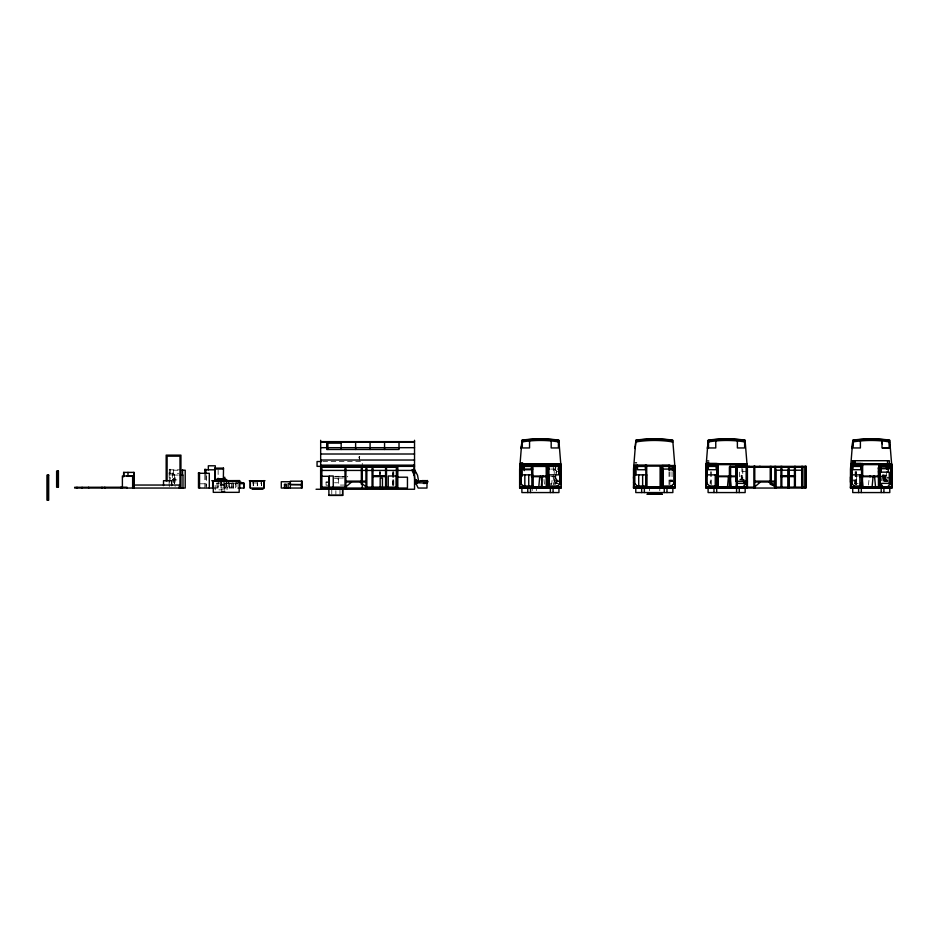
<?xml version="1.0" encoding="UTF-8"?>
<svg xmlns="http://www.w3.org/2000/svg" width="939" height="939" viewBox="0 0 939 939"><rect width="100%" height="100%" fill="white"/><g stroke="black" fill="none" stroke-linecap="round" stroke-linejoin="round"><path stroke-width="0.7" stroke-dasharray="4.7 3.52" d="M359.144 458.091L359.238 456.718L359.261 458.091L359.238 456.718L362.56 457.211M379.379 471.413L379.379 474.359L379.379 471.589M380.283 471.413L380.283 474.359L380.283 471.589M392.819 485.721L392.819 471.413M393.723 485.721L393.723 471.519M359.32 460.345L359.567 456.765M551.604 485.04L552.402 476.672M554.092 485.04L554.89 476.672M740.836 479.465L741.704 476.073L738.958 476.073M868.493 485.04L869.021 479.465M881.545 480.862L881.932 476.672M885.324 480.862L885.723 476.672M885.829 479.676C886.24 473.127 881.334 482.024 885.9 479.547M555.829 472.974L556.733 471.472L560.829 471.472M219.926 482.493L221.581 482.435M322.887 461.53L362.254 461.53L362.254 466.354M550.606 469.077L556.451 469.077M169.278 469.817L181.215 469.817M177.917 470.216L172.4 470.216L172.4 478.444M555.665 470.345L555.7 465.826M747.045 471.472L742.937 471.472L742.033 472.974L742.033 479.993M169.137 473.291L178.926 473.291M169.513 474.911L175.124 474.911L175.124 486.425M173.609 475.052L178.973 475.052M882.085 476.014L888.54 476.014M880.841 476.073L886.334 476.073L886.334 476.672L881.545 476.672M334.941 476.296L342.078 476.296M344.707 476.554L338.58 476.554L338.58 485.064L344.707 485.064M550.7 476.672L555.489 476.672M857.53 476.672L858.129 476.672M334.237 476.906L345.752 476.906M347.184 476.906L347.794 476.296M886.651 477.294L890.207 477.294M338.58 478.057L344.707 478.057M886.651 478.139L890.207 478.139M334.46 478.397L338.017 478.397L338.017 482.787L334.46 482.787M175.124 479.007L172.858 479.007L172.858 482.716M739.744 479.383L743.946 479.383M172.224 479.911L178.833 479.911M553.306 479.993L558.623 479.993M669.906 479.993L672.524 479.993M744.545 479.993L739.509 479.993L739.509 469.148M851.755 479.993L855.664 479.993M882.683 479.993L883.587 479.993M888.024 479.993L883.916 479.993L883.916 480.897L888.024 480.897M558.623 480.897L556.017 480.897L556.017 479.993M669.906 480.897L672.524 480.897M851.755 480.897L855.664 480.897M882.683 480.897L883.587 480.897M558.271 481.038L555.712 481.038L555.712 484.77M884.374 481.155L888.4 481.097M883.716 481.155L887.238 481.155M561.205 481.566L556.874 481.566L556.874 486.848M675.106 481.566L670.763 481.566L670.763 486.848M327.864 481.895L326.068 481.895L326.068 485.698L327.864 485.698M326.068 482.282L327.864 482.282M239.738 483.069L227.414 483.069L227.414 488.045M252.11 482.916L261.641 483.069L261.641 485.557M237.626 483.186L215.148 483.186L215.148 489.853L227.027 489.853L227.027 483.186M559.679 483.362L550.759 483.362L550.759 485.146M854.302 483.362L858.117 483.362M199.561 483.796L206.533 483.796L206.603 488.045M227.414 483.655L235.677 483.655M224.797 484.489L217.965 484.489L217.965 488.045M326.068 485.193L327.864 485.193M224.75 485.709L218.623 485.709L218.623 482.869M212.672 488.045L239.738 488.045M543.998 479.465L544.526 485.04M886.85 479.993L886.85 480.897M886.651 471.308L886.51 481.742M885.641 474.829L885.641 477.575M884.139 474.571L884.139 479.993M883.587 474.606L883.587 481.742M882.683 474.606L882.683 481.742M882.543 476.073L882.543 476.672M856.016 471.754L856.016 484.594M855.664 471.754L855.664 484.594M855.112 471.754L855.112 483.162M854.807 481.566L854.807 484.207M742.784 468.901L742.784 480.31M741.916 466.953L741.88 480.31M711.386 471.754L711.386 484.594M710.483 471.754L710.483 483.162M710.177 481.566L710.177 484.207M672.042 472.024L672.042 481.824M669.906 471.812L669.906 484.594M669.002 471.812L669.002 484.594M659.788 488.28L659.788 490.78M649.542 488.28L649.542 490.78M556.991 481.038L556.991 483.526M556.569 470.333L556.569 483.174M555.829 474.383L555.829 479.993M555.665 465.826L555.665 484.594M554.21 468.972L554.21 484.594M553.306 466.131L553.306 484.594M536.31 486.918L536.31 490.663M532.202 486.918L532.202 490.663M393.723 471.413L393.723 486.602M392.819 471.589L392.819 488.045M359.238 456.718L359.238 458.091M339.988 489.454L339.988 494.43M335.88 490.698L335.88 494.43M331.784 489.454L331.784 494.43M261.382 482.106L261.382 485.839M257.532 483.069L257.532 485.557M257.274 482.106L257.274 485.839M253.436 483.069L253.436 485.557M253.166 482.106L253.166 485.839M236.933 482.165L236.933 487.141L224.621 487.141L224.621 482.165M235.677 483.186L235.677 488.045L235.63 483.069M233.494 483.186L233.494 488.045M232.837 482.165L232.837 487.141M231.534 483.069L231.546 488.045M229.362 483.186L229.362 488.045M228.729 482.165L228.729 487.141M226.733 479.536L226.733 488.045M226.522 481.93L226.522 488.045M226.416 481.191L226.416 488.045M225.219 483.186L225.219 489.853M224.75 479.536L224.75 490.51M223.94 484.489L223.94 488.045M223.247 481.907L223.247 484.278L219.926 484.278L219.926 481.907M221.733 481.038L221.733 490.534M221.088 483.186L221.088 488.045M218.13 469.817L218.13 476.836M218.13 482.446L218.13 488.045M216.956 483.186L216.956 489.853M206.439 475.815L206.439 485.522M205.852 475.017L205.852 486.602M204.843 475.017L204.843 488.045M174.631 474.453L174.631 483.972M174.372 479.007L174.372 486.425M173.527 470.216L173.609 482.716M170.299 469.218L170.299 479.36M169.278 469.218L169.278 486.648M169.137 472.681L169.137 486.648M883.916 477.611L883.916 479.935L886.24 479.935L886.24 477.611L883.916 477.611M856.614 484.594L856.614 471.754L856.568 484.594"/><path stroke-width="1.41" d="M320.668 466.354L320.668 488.045L407.456 488.045L407.456 477.2L397.843 477.2M321.572 487.141L321.572 467.258M345 467.258L345 488.045M345.904 467.258L345.904 487.141L320.668 487.141M361.351 484.301L361.351 467.258M362.254 488.045L362.254 466.354L362.254 467.258M365.94 467.258L365.94 487.141L397.279 487.141L397.279 467.258L320.668 467.258M366.844 467.258L366.844 488.045M372.055 487.141L372.055 467.258M372.959 487.141L372.959 467.258M385.577 487.141L385.577 467.258M386.481 487.141L386.481 467.258M396.375 467.258L396.375 487.141L396.375 476.003L388.241 476.003L388.241 487.141M520.006 484.618L520.006 465.533L560.829 465.533M520.91 466.437L520.91 484.618L520.91 465.533M548.916 486.015L548.916 465.533L548.916 466.437M559.926 466.437L559.926 484.618L559.926 465.533M560.829 477.622L560.829 464.629L520.006 464.629M633.907 465.533L633.907 466.437L646.725 466.437L646.725 465.533L633.907 465.533L633.907 486.918M673.826 466.437L673.826 465.533L673.826 483.996M674.73 465.533L674.73 486.918L674.73 465.533L661.913 465.533L661.913 486.918L661.913 486.015L672.453 486.015M706.222 486.015L706.222 463.725L747.045 463.725L747.045 486.918L747.045 463.725M707.126 484.618L707.126 465.533M716.938 466.437L716.938 465.533M716.938 464.629L716.938 463.725L716.938 486.918M717.243 486.32L717.243 463.725L717.243 486.918M717.842 463.725L717.842 486.918L717.842 463.42M730.448 487.141L730.448 467.258M753.876 466.354L753.876 488.045M770.215 484.301L770.215 466.354M771.119 484.301L771.119 467.258M774.816 487.141L774.816 466.354M780.931 487.141L780.931 466.354M781.835 487.141L781.835 466.354M788.255 467.258L788.255 488.045L788.255 470.216L775.72 470.216L775.72 488.045L775.72 466.354M789.159 467.258L789.159 488.045L789.159 470.216L801.695 470.216L801.695 488.045L801.695 466.354M794.453 487.141L794.453 466.354M795.356 487.141L795.356 466.354M802.599 487.141L802.599 467.258M805.251 487.141L805.251 466.354L805.251 488.045M729.544 488.045L729.544 466.354L806.155 466.354L806.155 487.141L774.534 487.141M850.851 486.015L850.851 463.725L891.674 463.725L891.674 486.918L891.674 464.629L850.851 464.629M851.755 465.533L851.755 484.618L851.779 465.228L862.471 465.228M861.568 486.015L861.568 474.606M862.471 476.038L862.471 463.725M878.857 464.629L878.857 486.918L878.857 463.725M879.761 464.629L879.761 486.918L879.761 463.725M890.771 464.629L890.771 463.725L890.771 484.618M223.529 479.277L214.902 479.277L214.937 468.127L223.529 468.127L223.341 479.277M223.365 468.127L223.341 469.031L214.902 469.031M521.438 446.471L519.631 469.218L519.631 488.045L561.205 488.045L561.205 469.218L558.846 440.145A132.552 132.552 0 0 0 521.99 440.145L521.262 448.549L521.838 441.952L524.889 440.814M635.327 446.471L633.52 469.218L633.52 488.045L675.106 488.045L675.106 469.218L672.747 440.145A132.552 132.552 0 0 0 635.891 440.145L635.163 448.549L635.726 441.952L638.778 440.814M747.421 488.045L747.421 469.218L745.061 440.145A132.552 132.552 0 0 0 708.206 440.145L707.478 448.549L708.041 441.952L711.093 440.814M852.272 446.471L850.464 469.218L850.464 488.045L892.05 488.045L892.05 469.218L889.691 440.145A132.552 132.552 0 0 0 852.835 440.145L852.107 448.549L852.671 441.952L855.722 440.814M707.642 446.471L705.835 469.218L705.835 488.045L806.155 488.045L806.155 466.354M538.693 487.822L539.737 476.672M541.181 487.822L542.096 478.068M727.385 487.822L728.441 476.672M872.014 487.822L873.07 476.672M416.893 481.66L416.493 480.099L415.508 480.463M416.728 483.597C413.383 481.719 415.883 473.127 412.057 469.911M415.601 483.655L418.325 481.249M415.707 480.087L416.458 480.134M561.205 476.906L560.759 481.719L559.703 483.526M674.66 477.81L675.106 476.906M746.975 477.81L747.421 476.906M891.592 477.81L892.05 476.906M745.918 483.526L747.421 481.719M890.548 483.526L891.862 481.648M221.733 481.038L222.637 479.536L226.733 479.536M416.059 482.2L415.108 480.58M427.973 481.73L426.635 483.209L424.51 483.479M417.35 482.787L418.594 481.144L417.515 475.169L414.522 469.641L413.066 469.5L412.104 470.451L414.404 475.662M423.43 483.468L426.435 483.057L427.503 480.475M413.993 464.981L414.158 468.455M555.489 488.045L561.205 482.329M669.378 488.045L675.106 482.329M741.693 488.045L747.421 482.329M886.322 488.045L892.05 482.329M416.071 482.353L416.834 482.071M351.562 482.024L345.904 486.848L345.904 488.045M760.426 482.024L754.78 486.848L754.78 488.045M519.819 475.087L520.006 475.474M850.652 475.087L850.851 475.474M427.538 481.824L427.151 480.651L422.304 480.615A55.495 53.23 11.8 0 0 415.484 482.529L422.257 480.932L426.975 480.862M890.008 447.046L889.879 446.682M882.59 448.114L889.796 447.539L889.339 441.776M320.668 441.647L414.533 441.647M320.668 442.246L413.477 442.246M341.162 443.149L327.899 443.149L327.899 449.488M320.668 447.68L414.533 447.68M320.668 454.007L414.533 454.007M320.668 460.028L414.533 460.028M707.63 460.967L708.792 460.967M852.26 460.967L853.422 460.967M321.431 461.53L317.053 461.53L317.053 466.354L414.533 466.354M521.415 462.774L522.589 462.774M635.374 462.81L636.536 462.81M707.63 462.774L708.792 462.774M852.26 462.774L853.422 462.774M707.63 463.385L716.668 463.42M707.771 464.289L708.652 464.289M852.401 464.289L853.281 464.289M706.222 464.324L706.821 463.725M717.243 464.324L717.842 464.324M736.235 464.324L747.045 464.324M706.222 464.629L747.045 464.629M320.668 465.145L414.533 465.145M521.415 465.192L522.589 465.192M523.105 465.228L531.92 465.228M717.842 465.228L707.149 465.228L707.126 476.226M888.059 465.228L891.827 465.145M706.222 465.533L717.842 465.533M736.235 465.533L747.045 465.533M850.851 465.533L862.471 465.533M878.857 465.533L891.674 465.533M520.006 466.131L520.91 466.131M521.568 466.096L522.436 466.096M531.92 466.131L532.824 466.131M633.907 466.131L634.811 466.131M635.515 466.131L636.384 466.131M646.678 466.131L669.906 466.131M707.771 466.096L708.652 466.096M852.401 466.096L853.281 466.096M520.006 466.437L560.829 466.437M661.913 466.437L674.73 466.437M706.222 466.437L717.842 466.437M850.851 466.437L862.471 466.437M878.857 466.437L891.674 466.437M735.93 466.507L736.951 466.507M560.829 467.082L558.576 467.082L558.576 470.005M878.857 467.188L879.761 467.188M889.421 467.082L891.674 467.082M806.155 467.258L729.544 467.258L729.544 487.141L754.78 487.141L754.78 466.354L754.78 467.258M878.376 468.092L879.761 468.092M890.313 468.092L881.263 468.127L881.263 472.153M878.458 468.69L891.745 468.69M521.474 469.077L532.824 469.077M548.012 469.077L549.139 469.077M557.907 469.077L560.829 469.148M661.913 469.077L674.73 469.077M204.843 469.817L215.407 469.817M182.295 470.216L185.218 470.216L185.218 488.045L74.674 488.045L74.674 487.294L127 487.224L127 488.045M320.668 470.427L414.533 470.427M878.857 470.65L879.761 470.65M878.458 471.554L879.761 471.554M878.458 472.153L889.268 472.153L889.268 484.231M706.222 472.81L707.126 472.81M850.851 472.81L851.755 472.81M198.493 473.291L209.303 473.291L209.303 488.045M716.938 473.221L717.842 473.221M706.222 473.42L706.821 473.42M706.222 473.714L707.126 473.714M717.243 473.819L717.842 473.819M850.851 473.714L851.755 473.714M716.938 474.125L717.842 474.125M520.91 474.864L532.659 474.864L532.659 486.015M548.012 474.864L558.705 474.864L558.705 465.228L548.012 465.228L548.012 486.015L558.552 486.015M633.907 474.864L633.907 475.474M634.811 474.864L646.725 474.864M707.126 474.864L717.842 474.864M851.755 474.864L862.471 474.864M878.857 474.864L879.761 474.864M891.674 474.864L891.674 475.474M180.311 475.052L182.988 475.052L182.988 488.045M560.829 475.474L561.029 475.087M747.045 475.474L747.233 475.087M548.012 475.768L548.916 475.768M716.938 475.768L717.842 475.768M861.568 475.768L862.471 475.768M878.857 475.768L879.761 475.768M531.85 476.073L548.881 476.073M736.211 476.073L729.345 476.073L729.345 476.672L736.915 476.672M860.277 476.073L879.467 476.073M321.572 476.296L329.108 476.296L329.108 487.141M133.866 476.449L126.753 476.003M531.38 476.672L540.348 476.672L540.348 476.073M548.212 476.672L540.641 476.672L540.641 476.073M859.525 476.672L878.763 476.672M320.668 476.906L321.279 476.906L321.279 488.045M218.623 478.702L224.75 478.702M211.768 480.709L239.785 480.592L239.785 481.191L212.672 481.191M249.316 480.709L264.986 480.709M250.337 481.191L263.965 481.191M560.829 481.273L561.135 481.871M633.907 481.273L633.602 481.883M747.045 481.273L747.35 481.871M850.851 481.273L850.546 481.883M891.674 481.273L891.98 481.871M633.848 481.66L633.52 476.906M743.078 481.566L747.421 481.566M290.574 481.719L281.289 481.719L281.289 488.045L301.607 488.045L301.607 483.069M850.464 481.719L850.464 476.906M238.306 482.165L241.041 482.165M239.727 483.069L243.835 483.069L243.835 488.045M239.797 483.186L243.929 483.186L243.929 488.045L238.999 488.045M745.883 483.362L736.962 483.362L736.962 486.918M890.512 483.362L881.592 483.362L881.592 486.918M243.929 483.655L239.797 483.655L239.797 488.045M290.491 483.655L288.12 483.655L288.12 488.045M284.494 484.63L286.289 484.63M771.119 484.77L774.816 484.77L774.816 483.867L771.119 483.867L771.119 466.354M134.066 485.04L179.255 485.04L179.255 488.045M522.213 486.015L532.824 486.015L532.824 486.918L532.824 464.629M637.558 486.015L646.56 486.015L646.56 474.864M709.837 486.015L717.842 486.015M736.235 486.015L737.138 486.015M854.467 486.015L862.471 486.015M878.857 486.015L882.507 486.015M706.821 486.32L706.222 486.918L706.222 463.725M714.638 486.32L717.842 486.32M646.255 486.766L663.134 486.766M519.631 486.918L561.205 486.918M633.52 486.918L675.106 486.918M705.835 486.918L747.421 486.918M850.464 486.918L892.05 486.918M519.631 487.224L561.205 487.224M633.52 487.224L675.106 487.224M705.835 487.224L747.421 487.224M850.464 487.224L892.05 487.224M284.494 487.541L286.289 487.541M327.922 488.045L343.592 488.045M519.631 487.822L561.205 487.822M633.52 487.822L675.106 487.822M705.835 487.822L747.421 487.822M850.464 487.822L892.05 487.822M214.045 488.045L198.493 488.045L198.493 472.681M328.943 488.538L342.571 488.538M252.11 489.254L262.967 489.254M316.044 489.254L414.533 489.254L414.533 440.297M221.733 491.883L224.75 491.883M647.159 494.231L662.23 494.231M328.943 495.334L342.571 495.334M328.826 495.393L342.688 495.393L342.688 487.94M417.198 481.425L416.4 480.298M886.792 440.814L889.843 441.952A115.415 115.415 0 0 0 852.671 441.952M742.162 440.814L745.214 441.952A115.415 115.415 0 0 0 708.041 441.952M669.847 440.814L672.899 441.952A115.415 115.415 0 0 0 635.726 441.952M555.958 440.814L559.01 441.952A115.415 115.415 0 0 0 521.838 441.952M416.036 482.857L415.484 482.529L415.895 483.585L415.695 482.669M769.158 482.024L774.816 486.848L774.816 488.045M360.294 482.024L365.94 486.848L365.94 488.045M850.464 482.329L856.192 488.045M705.835 482.329L711.562 488.045M633.52 482.329L639.248 488.045M519.631 482.329L525.359 488.045M705.835 476.906L706.292 477.81M519.631 476.906L520.077 477.81M414.158 469.254L415.484 472.763M874.573 476.672L875.629 487.822M861.92 476.672L862.976 487.822M729.943 476.672L731 487.822M717.29 476.672L718.347 487.822M541.251 476.672L542.308 487.822M882.014 440.896L882.249 443.783M889.785 463.725L889.785 464.629M889.785 487.822L889.785 492.564L852.729 492.564L852.729 487.822M889.245 440.72L889.245 447.95L882.014 447.95L882.014 440.72M889.339 463.725L889.339 460.709L853.175 460.709L853.175 463.725M888.235 468.127L888.235 472.153M888.059 468.69L888.059 464.054L881.099 464.054L881.099 468.69M887.531 460.709L887.531 463.725M887.414 463.725L887.414 468.901M886.51 463.725L886.545 469.218M883.916 463.725L883.916 464.629M883.916 488.045L883.916 492.564M883.012 463.725L883.012 464.629M881.205 488.045L881.205 492.564M880.805 464.429L880.805 468.69M879.467 468.092L879.467 486.918M878.376 467.481L878.458 486.918M873.974 476.073L873.974 476.672M873.669 476.073L873.669 476.672M870.183 476.073L870.183 476.672M869.878 476.073L869.878 476.672M862.471 463.42L862.471 486.918M861.568 465.533L861.568 486.918M861.298 463.385L852.178 463.42M861.321 476.073L861.321 476.672M861.321 488.045L861.321 492.564M860.805 465.192L860.805 469.711L852.976 469.711L852.976 465.192M860.676 483.362L860.676 486.918M860.394 440.72L860.394 447.95L853.152 447.95L853.152 440.72M859.889 474.864L859.889 486.015M858.61 488.045L858.61 492.564M856.016 463.725L856.016 464.629M855.112 463.725L855.112 464.629M854.983 460.709L854.983 463.725M852.729 463.725L852.729 464.629M851.145 473.221L851.145 474.125M850.851 463.725L850.851 486.918M802.599 466.354L802.599 488.045M794.453 475.697L794.453 476.601M781.835 475.697L781.835 476.601M760.273 466.354L760.273 467.258M759.369 466.354L759.369 467.258M754.85 466.354L754.85 467.258M753.947 466.354L753.876 467.258M749.428 466.354L749.428 467.258M748.524 466.354L748.524 467.258M746.74 466.507L746.74 481.273L735.93 481.273L735.93 464.019M746.446 463.725L746.446 464.324M746.141 463.725L746.141 464.629M746.141 465.533L746.141 484.618M745.155 487.822L745.155 492.564L708.1 492.564L708.1 487.822M744.615 440.72L744.615 447.95L737.385 447.95L737.385 440.72M743.805 480.921L743.805 483.761M742.784 463.725L742.784 464.629M741.88 463.725L741.88 464.629M739.486 466.354L739.486 467.258M739.286 488.045L739.286 492.564M738.582 466.354L738.582 467.258M737.138 463.725L737.138 464.629M737.138 465.533L737.138 486.918M736.951 464.019L736.951 481.273M736.833 463.725L736.833 464.324M736.833 480.921L736.833 483.761M736.575 488.045L736.575 492.564M736.235 463.725L736.235 486.918M730.448 466.354L730.448 488.045M716.692 488.045L716.692 492.564M716.175 465.192L716.175 469.711L708.346 469.711L708.346 465.192M715.764 440.72L715.764 447.95L708.522 447.95L708.522 440.72M715.26 474.864L715.26 486.015M713.98 488.045L713.98 492.564M711.386 463.725L711.386 464.629M710.483 463.725L710.483 464.629M672.946 466.437L672.946 470.627M672.852 487.822L672.852 492.564L635.785 492.564L635.785 487.822M672.042 466.437L672.042 470.627M669.906 470.392L669.906 465.228L635.327 465.228L635.327 466.131M669.002 465.228L669.002 470.392M666.972 488.045L666.972 492.564M664.26 488.045L664.26 492.564M663.04 469.077L663.04 486.918M662.817 465.533L662.817 486.918M662.112 494.231L647.276 494.231M661.021 466.131L661.021 486.918M660.117 466.131L660.117 486.918M646.725 465.228L646.725 486.918M645.821 465.533L645.821 486.918M645.328 465.228L645.328 469.746L637.499 469.746L637.499 465.228M644.377 488.045L644.377 492.564M642.64 474.864L642.64 486.015M641.666 488.045L641.666 492.564M638.72 474.864L638.72 486.015M636.032 465.228L636.032 474.864M634.811 465.533L634.811 484.618M560.829 484.618L560.829 463.725L520.006 463.725L520.006 483.221M559.926 463.725L559.926 464.629M558.951 487.822L558.951 492.564L521.884 492.564L521.884 487.822M558.412 440.72L558.412 447.95L551.181 447.95L551.181 440.72M556.569 463.725L556.569 464.629M555.665 463.725L555.665 464.629M553.071 488.045L553.071 492.564M550.36 488.045L550.36 492.564M549.139 474.571L549.139 486.918M548.916 474.829L548.916 486.918M548.024 464.629L548.012 486.918M547.12 466.437L547.12 486.918M546.216 466.437L546.216 486.918M543.129 476.073L543.129 476.672M542.836 476.073L542.836 476.672M531.92 465.533L531.92 486.918M531.92 469.23L531.92 476.226M531.697 469.077L531.697 475.944M531.427 465.192L531.427 469.711L523.598 469.711L523.598 465.192M530.476 488.045L530.476 492.564M529.549 440.72L529.549 447.95L522.319 447.95L522.319 440.72M528.739 474.864L528.739 486.015M527.765 488.045L527.765 492.564M525.171 463.725L525.171 464.629M524.831 474.864L524.831 486.015M524.267 463.725L524.267 470.627M522.19 466.437L522.19 476.226M521.286 466.437L521.286 476.226M520.91 463.725L520.91 464.629M519.701 481.273L519.701 481.883M399.016 442.246L399.016 449.488L326.702 449.488L326.702 442.246M397.807 466.354L397.807 488.045M397.279 487.141L397.279 488.045M397.232 466.354L397.232 467.258M384.556 442.246L384.556 449.488M382.443 489.254L382.443 478.104L380.178 478.104L380.178 489.254M370.083 442.246L370.083 449.488M366.621 488.045L366.621 489.254M355.623 442.246L355.623 449.488M346.432 488.045L346.432 489.254M342.571 487.94L342.571 495.393M341.162 442.246L341.162 449.488M333.251 487.141L333.251 476.003L329.331 476.003L329.331 487.141M328.826 487.94L328.943 495.393M321.572 466.354L321.572 488.045M320.668 440.297L320.668 489.254M302.088 481.191L302.088 488.045M301.56 488.045L301.56 481.191L290.327 481.191L290.327 488.045M286.289 488.045L286.289 484.254L284.494 484.254L284.494 488.045M264.082 480.592L264.082 488.045L250.22 488.045L250.22 480.592M263.965 480.592L263.965 488.045M250.337 480.592L250.337 488.045M239.187 481.191L239.187 492.341L213.27 492.341L213.27 481.191M226.416 480.592L226.416 481.191M224.75 477.188L224.75 480.029M218.623 478.608L218.623 481.507M218.13 478.233L218.13 481.038M215.301 469.817L215.301 465.791L208.329 465.791L208.329 469.817M215.09 468.127L215.09 479.277M212.777 480.592L212.777 488.045M212.672 480.592L212.672 488.045M205.852 469.218L205.852 474.031M204.843 469.218L204.843 474.031M199.514 472.681L199.514 488.045M182.577 469.817L182.577 475.427M180.934 488.045L180.934 455.133L166.168 455.133L166.168 480.897M179.995 488.045L179.995 456.166L167.107 456.166L167.107 480.803M171.649 485.604L171.649 480.698L163.515 480.698L163.515 485.604M134.066 488.045L134.042 472.387L123.619 472.387L123.619 476.66M133.866 472.387L133.866 488.045M132.634 488.045L132.634 476.003L122.387 476.003L122.387 488.045M127.986 472.387L127.986 476.449M123.795 472.387L123.795 476.66M120.861 487.212L120.861 488.045M101.987 487.224L101.987 488.045M88.677 487.212L88.677 488.045M82.092 487.294L82.092 488.045M76.986 487.224L76.986 488.045M57.455 471.061L57.584 487.212M47.783 475.134L47.854 500.135M717.349 440.238A134.289 134.289 0 0 1 735.918 440.238M708.17 440.438A126.272 126.272 0 0 1 745.085 440.438M861.979 440.238A134.289 134.289 0 0 1 880.547 440.238M852.8 440.438A126.272 126.272 0 0 1 889.714 440.438M531.134 440.238A134.289 134.289 0 0 1 549.702 440.238M521.967 440.438A126.272 126.272 0 0 1 558.881 440.438M645.034 440.238A134.289 134.289 0 0 1 663.603 440.238M635.856 440.438A126.272 126.272 0 0 1 672.77 440.438M301.853 484.817L301.853 485.721L301.853 484.817M301.853 481.331L301.853 482.235L301.853 481.331M707.126 463.725L707.126 464.629L707.126 463.725M851.755 463.725L851.755 464.629L851.755 463.725M861.568 463.725L861.568 464.629L861.568 463.725M58.429 471.061L56.622 471.061L56.622 487.212L58.429 487.212L58.429 471.061M48.687 475.134L46.95 475.134L46.95 500.135L48.687 500.135L48.687 475.134M385.577 475.697L372.959 475.697L372.959 476.601L385.577 476.601L385.577 475.697M795.356 475.697L780.931 475.697L780.931 476.601L795.356 476.601L795.356 475.697M729.04 476.073L716.692 476.073L716.692 476.672L729.04 476.672L729.04 476.073M365.94 481.12L345.904 481.12L345.904 482.024L365.94 482.024L365.94 481.12M774.816 481.12L754.78 481.12L754.78 482.024L774.816 482.024L774.816 481.12M426.975 482.881L415.648 482.881L418.184 488.045L426.975 488.045L426.975 482.881M301.56 484.559L290.327 484.559L301.56 484.677M104.828 488.045L104.828 487.212L104.71 488.045"/></g></svg>
